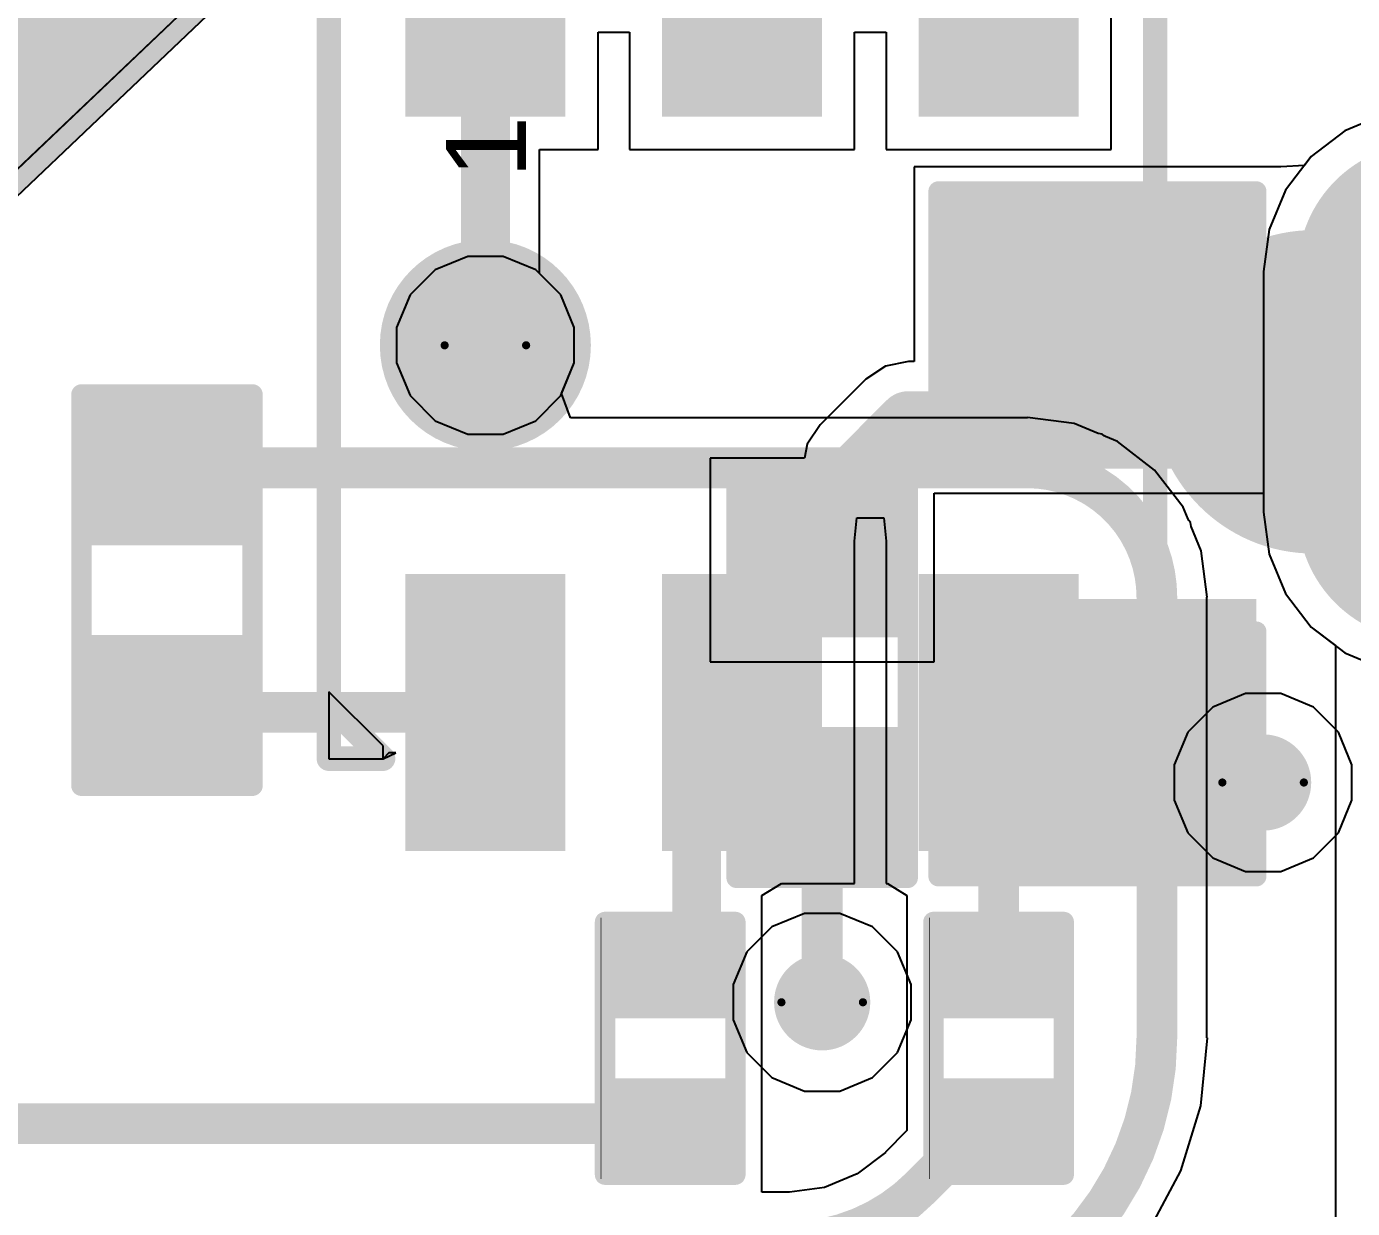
# Model space of a CAD drawing. Header units: inches. Extents: x -30 to 282, y -86 to 78.
# Drawn here: x -4.66 to 3.61, y -11.5 to -4.14 of the extents above; entities that cross this region are included whole.
import ezdxf

# ---------------------------------------------------------------- set-up
doc = ezdxf.new("R2010")
doc.units = ezdxf.units.IN
for name, color, linetype in [('Board Outline', 216, 'Continuous'), ('Bottom Layer', 5, 'Continuous'), ('Bottom Overlay', 54, 'Continuous'), ('Bottom Paste', 16, 'Continuous'), ('Bottom Solder', 6, 'Continuous'), ('Drill Drawing', 1, 'Continuous'), ('GND 01', 76, 'Continuous'), ('GND 02', 16, 'Continuous'), ('Multi-Layer', 9, 'Continuous'), ('Pad Holes', 156, 'Continuous'), ('PWR', 156, 'Continuous'), ('SIG 01', 90, 'Continuous'), ('Top Layer', 1, 'Continuous'), ('Top Overlay', 2, 'Continuous'), ('Top Paste', 8, 'Continuous'), ('Top Solder', 216, 'Continuous'), ('Via Holes', 16, 'Continuous')]:
    doc.layers.add(name, color=color, linetype=linetype)
doc.styles.add('Arial', font='', dxfattribs={"height": 0.2})
doc.styles.get('Arial').set_extended_font_data('Arial')

# ---------------------------------------------------------------- blocks, each defined once
blk = doc.blocks.new('MHP5050RGBDT_16')
at = {"layer": 'Top Layer'}
for points in [[(-3.1, 2.048), (-1.475, 2.048), (-1.475, 1.1519), (-3.1, 1.1519)], [(1.475, 2.048), (3.1, 2.048), (3.1, 1.1519), (1.475, 1.1519)], [(-3.1, 0.448), (-1.475, 0.448), (-1.475, -0.448), (-3.1, -0.448)], [(1.475, 0.448), (3.1, 0.448), (3.1, -0.448), (1.475, -0.448)], [(-3.1, -1.1519), (-1.475, -1.1519), (-1.475, -2.048), (-3.1, -2.048)], [(1.475, -1.1519), (3.1, -1.1519), (3.1, -2.048), (1.475, -2.048)]]:
    blk.add_hatch(color=1, dxfattribs=at).paths.add_polyline_path(points)
at = {"layer": 'Top Paste'}
for points in [[(-3.1, 2.048), (-1.475, 2.048), (-1.475, 1.1519), (-3.1, 1.1519)], [(1.475, 2.048), (3.1, 2.048), (3.1, 1.1519), (1.475, 1.1519)], [(-3.1, 0.448), (-1.475, 0.448), (-1.475, -0.448), (-3.1, -0.448)], [(1.475, 0.448), (3.1, 0.448), (3.1, -0.448), (1.475, -0.448)], [(-3.1, -1.1519), (-1.475, -1.1519), (-1.475, -2.048), (-3.1, -2.048)], [(1.475, -1.1519), (3.1, -1.1519), (3.1, -2.048), (1.475, -2.048)]]:
    blk.add_hatch(color=8, dxfattribs=at).paths.add_polyline_path(points)
at = {"layer": 'Top Solder'}
for points in [[(-3.1508, 2.0988), (-1.4242, 2.0988), (-1.4242, 1.1011), (-3.1508, 1.1011)], [(1.4242, 2.0988), (3.1508, 2.0988), (3.1508, 1.1011), (1.4242, 1.1011)], [(-3.1508, 0.4988), (-1.4242, 0.4988), (-1.4242, -0.4988), (-3.1508, -0.4988)], [(1.4242, 0.4988), (3.1508, 0.4988), (3.1508, -0.4988), (1.4242, -0.4988)], [(-3.1508, -1.1011), (-1.4242, -1.1011), (-1.4242, -2.0988), (-3.1508, -2.0988)], [(1.4242, -1.1011), (3.1508, -1.1011), (3.1508, -2.0988), (1.4242, -2.0988)]]:
    blk.add_hatch(color=216, dxfattribs=at).paths.add_polyline_path(points)
at = {"layer": 'Top Overlay'}
for p, q in [((-2.286, 2.5762), (-2.5762, 2.5762)), ((-2.5762, 2.5762), (-2.5762, 2.2385)), ((-2.4967, 2.2385), (-2.159, 2.5762)), ((-2.286, 2.5762), (-2.286, 2.5762)), ((-2.159, 2.5762), (-2.286, 2.5762)), ((-2.5762, 2.2385), (-2.4967, 2.2385)), ((-2.54, 2.2023), (-2.5762, 2.2385)), ((-2.5762, 2.2385), (-2.54, 2.159)), ((-2.54, 2.159), (-2.54, 2.2023)), ((-2.54, 2.159), (-2.54, 2.159))]:
    blk.add_line(p, q, dxfattribs=at)
for points, const_width in [([(-2.5762, 2.5762), (2.5762, 2.5762)], 0.1524), ([(-2.5762, 2.5762), (-2.5762, 2.2385)], 0.1524), ([(-2.2377, 2.5756), (-2.5756, 2.2377)], 0.152), ([(-2.2377, 2.5756), (-2.2022, 2.5756)], 0.152), ([(2.5762, 2.5762), (2.5762, 2.2385)], 0.1524), ([(3.429, 1.7526), (3.302, 1.6256)], 0.25), ([(3.429, 1.7526), (3.429, 1.4986)], 0.25), ([(3.302, 1.6256), (3.429, 1.4986)], 0.25), ([(-2.5762, -2.2385), (-2.5762, -2.5762)], 0.1524), ([(2.5762, -2.2385), (2.5762, -2.5762)], 0.1524), ([(-2.5762, -2.5762), (2.5762, -2.5762)], 0.1524)]:
    blk.add_lwpolyline(points, dxfattribs=dict(at, const_width=const_width))
for points, const_width in [([(-2.6143, 2.5762, 1), (-2.5381, 2.5762, 1)], 0.0762), ([(-2.6143, 2.5762, 1), (-2.5381, 2.5762, 1)], 0.0762), ([(-2.2757, 2.5756, 1), (-2.1997, 2.5756, 1)], 0.076), ([(-2.2757, 2.5756, 1), (-2.1997, 2.5756, 1)], 0.076), ([(-2.2402, 2.5756, 1), (-2.1642, 2.5756, 1)], 0.076), ([(2.5381, 2.5762, 1), (2.6143, 2.5762, 1)], 0.0762), ([(2.5381, 2.5762, 1), (2.6143, 2.5762, 1)], 0.0762), ([(-2.6143, 2.2385, 1), (-2.5381, 2.2385, 1)], 0.0762), ([(-2.6136, 2.2377, 1), (-2.5376, 2.2377, 1)], 0.076), ([(2.5381, 2.2385, 1), (2.6143, 2.2385, 1)], 0.0762), ([(3.3665, 1.7526, 1), (3.4915, 1.7526, 1)], 0.125), ([(3.3665, 1.7526, 1), (3.4915, 1.7526, 1)], 0.125), ([(3.2395, 1.6256, 1), (3.3645, 1.6256, 1)], 0.125), ([(3.2395, 1.6256, 1), (3.3645, 1.6256, 1)], 0.125), ([(3.3665, 1.4986, 1), (3.4915, 1.4986, 1)], 0.125), ([(3.3665, 1.4986, 1), (3.4915, 1.4986, 1)], 0.125), ([(-2.6143, -2.2385, 1), (-2.5381, -2.2385, 1)], 0.0762), ([(2.5381, -2.2385, 1), (2.6143, -2.2385, 1)], 0.0762), ([(-2.6143, -2.5762, 1), (-2.5381, -2.5762, 1)], 0.0762), ([(-2.6143, -2.5762, 1), (-2.5381, -2.5762, 1)], 0.0762), ([(2.5381, -2.5762, 1), (2.6143, -2.5762, 1)], 0.0762), ([(2.5381, -2.5762, 1), (2.6143, -2.5762, 1)], 0.0762)]:
    blk.add_lwpolyline(points, format="xyb", close=True, dxfattribs=dict(at, const_width=const_width))
at = {"layer": 'Top Overlay', "style": 'Arial'}
blk.add_text('1', height=0.5, dxfattribs=at).set_placement((1.0414, 1.3462))
blk = doc.blocks.new('R___0603_B_22')
at = {"layer": 'Bottom Layer'}
for points in [[(-1.143, -0.4445), (-1.143, 0.4445), (-0.381, 0.4445), (-0.381, -0.4445)], [(0.381, -0.4445), (0.381, 0.4445), (1.143, 0.4445), (1.143, -0.4445)]]:
    blk.add_hatch(color=5, dxfattribs=at).paths.add_polyline_path(points)
at = {"layer": 'Bottom Paste'}
for points in [[(-1.143, -0.4445), (-1.143, 0.4445), (-0.381, 0.4445), (-0.381, -0.4445)], [(0.381, -0.4445), (0.381, 0.4445), (1.143, 0.4445), (1.143, -0.4445)]]:
    blk.add_hatch(color=16, dxfattribs=at).paths.add_polyline_path(points)
at = {"layer": 'Bottom Solder'}
for points in [[(-1.2446, -0.5461), (-1.2446, 0.5461), (-0.2794, 0.5461), (-0.2794, -0.5461)], [(0.2794, -0.5461), (0.2794, 0.5461), (1.2446, 0.5461), (1.2446, -0.5461)]]:
    blk.add_hatch(color=6, dxfattribs=at).paths.add_polyline_path(points)
at = {"layer": 'Bottom Overlay', "const_width": 0.127}
for points in [[(-1.2192, -0.5334), (-1.2192, 0.5334)], [(1.2192, 0.5334), (-1.2192, 0.5334)], [(1.2192, -0.5334), (1.2192, 0.5334)], [(1.2192, -0.5334), (-1.2192, -0.5334)]]:
    blk.add_lwpolyline(points, dxfattribs=at)
at = {"layer": 'Bottom Overlay', "const_width": 0.0635}
for points in [[(-1.25095, 0.5334, 1), (-1.18745, 0.5334, 1)], [(-1.25095, 0.5334, 1), (-1.18745, 0.5334, 1)], [(1.18745, 0.5334, 1), (1.25095, 0.5334, 1)], [(1.18745, 0.5334, 1), (1.25095, 0.5334, 1)], [(-1.25095, -0.5334, 1), (-1.18745, -0.5334, 1)], [(-1.25095, -0.5334, 1), (-1.18745, -0.5334, 1)], [(1.18745, -0.5334, 1), (1.25095, -0.5334, 1)], [(1.18745, -0.5334, 1), (1.25095, -0.5334, 1)]]:
    blk.add_lwpolyline(points, format="xyb", close=True, dxfattribs=at)
blk = doc.blocks.new('C___1206_B_26')
at = {"layer": 'Bottom Layer'}
for points in [[(-2.032, 0.889), (-0.508, 0.889), (-0.508, -0.889), (-2.032, -0.889)], [(0.508, 0.889), (2.032, 0.889), (2.032, -0.889), (0.508, -0.889)]]:
    blk.add_hatch(color=5, dxfattribs=at).paths.add_polyline_path(points)
at = {"layer": 'Bottom Paste'}
for points in [[(-2.032, 0.889), (-0.508, 0.889), (-0.508, -0.889), (-2.032, -0.889)], [(0.508, 0.889), (2.032, 0.889), (2.032, -0.889), (0.508, -0.889)]]:
    blk.add_hatch(color=16, dxfattribs=at).paths.add_polyline_path(points)
at = {"layer": 'Bottom Solder'}
for points in [[(-2.1336, 0.9906), (-0.4064, 0.9906), (-0.4064, -0.9906), (-2.1336, -0.9906)], [(0.4064, 0.9906), (2.1336, 0.9906), (2.1336, -0.9906), (0.4064, -0.9906)]]:
    blk.add_hatch(color=6, dxfattribs=at).paths.add_polyline_path(points)
at = {"layer": 'Bottom Overlay', "const_width": 0.127}
for points in [[(-2.1336, -0.9906), (-2.1336, 0.9906)], [(-2.1336, 0.9906), (-0.6096, 0.9906)], [(2.1336, 0.9906), (0.6096, 0.9906)], [(2.1336, -0.9906), (2.1336, 0.9906)], [(-0.6096, -0.9906), (-2.1336, -0.9906)], [(0.6096, -0.9906), (2.1336, -0.9906)]]:
    blk.add_lwpolyline(points, dxfattribs=at)
at = {"layer": 'Bottom Overlay', "const_width": 0.0635}
for points in [[(-2.1654, 0.9906, 1), (-2.1019, 0.9906, 1)], [(-2.1654, 0.9906, 1), (-2.1019, 0.9906, 1)], [(-0.6413, 0.9906, 1), (-0.5778, 0.9906, 1)], [(0.5778, 0.9906, 1), (0.6413, 0.9906, 1)], [(2.1019, 0.9906, 1), (2.1654, 0.9906, 1)], [(2.1019, 0.9906, 1), (2.1654, 0.9906, 1)], [(-2.1654, -0.9906, 1), (-2.1019, -0.9906, 1)], [(-2.1654, -0.9906, 1), (-2.1019, -0.9906, 1)], [(-0.6413, -0.9906, 1), (-0.5778, -0.9906, 1)], [(0.5778, -0.9906, 1), (0.6413, -0.9906, 1)], [(2.1019, -0.9906, 1), (2.1654, -0.9906, 1)], [(2.1019, -0.9906, 1), (2.1654, -0.9906, 1)]]:
    blk.add_lwpolyline(points, format="xyb", close=True, dxfattribs=at)
blk = doc.blocks.new('R___0402_93')
at = {"layer": 'Top Layer'}
for points in [[(-0.6985, -0.3175), (-0.6985, 0.3175), (-0.2413, 0.3175), (-0.2413, -0.3175)], [(0.2413, -0.3175), (0.2413, 0.3175), (0.6985, 0.3175), (0.6985, -0.3175)]]:
    blk.add_hatch(color=1, dxfattribs=at).paths.add_polyline_path(points)
at = {"layer": 'Top Paste'}
for points in [[(-0.6985, -0.3175), (-0.6985, 0.3175), (-0.2413, 0.3175), (-0.2413, -0.3175)], [(0.2413, -0.3175), (0.2413, 0.3175), (0.6985, 0.3175), (0.6985, -0.3175)]]:
    blk.add_hatch(color=8, dxfattribs=at).paths.add_polyline_path(points)
at = {"layer": 'Top Solder'}
for points in [[(-0.7535, -0.3725), (-0.7535, 0.3725), (-0.1863, 0.3725), (-0.1863, -0.3725)], [(0.1863, -0.3725), (0.1863, 0.3725), (0.7535, 0.3725), (0.7535, -0.3725)]]:
    blk.add_hatch(color=216, dxfattribs=at).paths.add_polyline_path(points)
at = {"layer": 'Top Overlay'}
for points, const_width in [([(0.7874, 0.4064), (-0.7874, 0.4064)], 0.127), ([(-0.7874, -0.4064), (-0.7874, 0.4064)], 0.127), ([(0.7874, -0.4064), (0.7874, 0.4064)], 0.127), ([(0.7874, -0.4064), (-0.7874, -0.4064)], 0.127), ([(0.8128, -0.4318), (-0.8128, -0.4318)], 0.00323)]:
    blk.add_lwpolyline(points, dxfattribs=dict(at, const_width=const_width))
for points, const_width in [([(-0.8191, 0.4064, 1), (-0.7556, 0.4064, 1)], 0.0635), ([(-0.8191, 0.4064, 1), (-0.7556, 0.4064, 1)], 0.0635), ([(0.7556, 0.4064, 1), (0.8191, 0.4064, 1)], 0.0635), ([(0.7556, 0.4064, 1), (0.8191, 0.4064, 1)], 0.0635), ([(-0.8191, -0.4064, 1), (-0.7556, -0.4064, 1)], 0.0635), ([(-0.8191, -0.4064, 1), (-0.7556, -0.4064, 1)], 0.0635), ([(0.7556, -0.4064, 1), (0.8191, -0.4064, 1)], 0.0635), ([(0.7556, -0.4064, 1), (0.8191, -0.4064, 1)], 0.0635), ([(-0.8136, -0.4318, 1), (-0.812, -0.4318, 1)], 0.00161), ([(0.812, -0.4318, 1), (0.8136, -0.4318, 1)], 0.00161)]:
    blk.add_lwpolyline(points, format="xyb", close=True, dxfattribs=dict(at, const_width=const_width))
blk = doc.blocks.new('R___0402_94')
at = {"layer": 'Top Layer'}
for points in [[(-0.6985, -0.3175), (-0.6985, 0.3175), (-0.2413, 0.3175), (-0.2413, -0.3175)], [(0.2413, -0.3175), (0.2413, 0.3175), (0.6985, 0.3175), (0.6985, -0.3175)]]:
    blk.add_hatch(color=1, dxfattribs=at).paths.add_polyline_path(points)
at = {"layer": 'Top Paste'}
for points in [[(-0.6985, -0.3175), (-0.6985, 0.3175), (-0.2413, 0.3175), (-0.2413, -0.3175)], [(0.2413, -0.3175), (0.2413, 0.3175), (0.6985, 0.3175), (0.6985, -0.3175)]]:
    blk.add_hatch(color=8, dxfattribs=at).paths.add_polyline_path(points)
at = {"layer": 'Top Solder'}
for points in [[(-0.7535, -0.3725), (-0.7535, 0.3725), (-0.1863, 0.3725), (-0.1863, -0.3725)], [(0.1863, -0.3725), (0.1863, 0.3725), (0.7535, 0.3725), (0.7535, -0.3725)]]:
    blk.add_hatch(color=216, dxfattribs=at).paths.add_polyline_path(points)
at = {"layer": 'Top Overlay'}
for points, const_width in [([(0.7874, 0.4064), (-0.7874, 0.4064)], 0.127), ([(-0.7874, -0.4064), (-0.7874, 0.4064)], 0.127), ([(0.7874, -0.4064), (0.7874, 0.4064)], 0.127), ([(0.7874, -0.4064), (-0.7874, -0.4064)], 0.127), ([(0.8128, -0.4318), (-0.8128, -0.4318)], 0.00323)]:
    blk.add_lwpolyline(points, dxfattribs=dict(at, const_width=const_width))
for points, const_width in [([(-0.8191, 0.4064, 1), (-0.7556, 0.4064, 1)], 0.0635), ([(-0.8191, 0.4064, 1), (-0.7556, 0.4064, 1)], 0.0635), ([(0.7556, 0.4064, 1), (0.8191, 0.4064, 1)], 0.0635), ([(0.7556, 0.4064, 1), (0.8191, 0.4064, 1)], 0.0635), ([(-0.8191, -0.4064, 1), (-0.7556, -0.4064, 1)], 0.0635), ([(-0.8191, -0.4064, 1), (-0.7556, -0.4064, 1)], 0.0635), ([(0.7556, -0.4064, 1), (0.8191, -0.4064, 1)], 0.0635), ([(0.7556, -0.4064, 1), (0.8191, -0.4064, 1)], 0.0635), ([(-0.8136, -0.4318, 1), (-0.812, -0.4318, 1)], 0.00161), ([(0.812, -0.4318, 1), (0.8136, -0.4318, 1)], 0.00161)]:
    blk.add_lwpolyline(points, format="xyb", close=True, dxfattribs=dict(at, const_width=const_width))
blk = doc.blocks.new('R___0603_95')
at = {"layer": 'Top Layer'}
for points in [[(-0.381, 0.4445), (-0.381, -0.4445), (-1.143, -0.4445), (-1.143, 0.4445)], [(1.143, 0.4445), (1.143, -0.4445), (0.381, -0.4445), (0.381, 0.4445)]]:
    blk.add_hatch(color=1, dxfattribs=at).paths.add_polyline_path(points)
at = {"layer": 'Top Paste'}
for points in [[(-0.381, 0.4445), (-0.381, -0.4445), (-1.143, -0.4445), (-1.143, 0.4445)], [(1.143, 0.4445), (1.143, -0.4445), (0.381, -0.4445), (0.381, 0.4445)]]:
    blk.add_hatch(color=8, dxfattribs=at).paths.add_polyline_path(points)
at = {"layer": 'Top Solder'}
for points in [[(-0.2794, 0.5461), (-0.2794, -0.5461), (-1.2446, -0.5461), (-1.2446, 0.5461)], [(1.2446, 0.5461), (1.2446, -0.5461), (0.2794, -0.5461), (0.2794, 0.5461)]]:
    blk.add_hatch(color=216, dxfattribs=at).paths.add_polyline_path(points)
at = {"layer": 'Top Overlay', "const_width": 0.127}
for points in [[(-1.2192, 0.5334), (-1.2192, -0.5334)], [(-1.2192, 0.5334), (1.2192, 0.5334)], [(1.2192, 0.5334), (1.2192, -0.5334)], [(-1.2192, -0.5334), (1.2192, -0.5334)]]:
    blk.add_lwpolyline(points, dxfattribs=at)
at = {"layer": 'Top Overlay', "const_width": 0.0635}
for points in [[(-1.25095, 0.5334, 1), (-1.18745, 0.5334, 1)], [(-1.25095, 0.5334, 1), (-1.18745, 0.5334, 1)], [(1.18745, 0.5334, 1), (1.25095, 0.5334, 1)], [(1.18745, 0.5334, 1), (1.25095, 0.5334, 1)], [(-1.25095, -0.5334, 1), (-1.18745, -0.5334, 1)], [(-1.25095, -0.5334, 1), (-1.18745, -0.5334, 1)], [(1.18745, -0.5334, 1), (1.25095, -0.5334, 1)], [(1.18745, -0.5334, 1), (1.25095, -0.5334, 1)]]:
    blk.add_lwpolyline(points, format="xyb", close=True, dxfattribs=at)
blk = doc.blocks.new('RC01835_108')
at = {"layer": 'Bottom Layer'}
h = blk.add_hatch(color=5, dxfattribs=at)
edge = h.paths.add_edge_path()
edge.add_arc((-8, 3.05), 0.75, 180, 360)
edge.add_line((-7.25, 3.05), (-7.25, 4.55))
edge.add_arc((-8, 4.55), 0.75, 0, 180)
edge.add_line((-8.75, 4.55), (-8.75, 3.05))
at = {"layer": 'Bottom Solder'}
h = blk.add_hatch(color=6, dxfattribs=at)
edge = h.paths.add_edge_path()
edge.add_arc((-8, 3.05), 0.8, 180, 360)
edge.add_line((-7.2, 3.05), (-7.2, 4.55))
edge.add_arc((-8, 4.55), 0.8, 0, 180)
edge.add_line((-8.8, 4.55), (-8.8, 3.05))
at = {"layer": 'GND 01'}
h = blk.add_hatch(color=76, dxfattribs=at)
edge = h.paths.add_edge_path()
edge.add_arc((-8.7, 3.8), 1.008, 90, 270)
edge.add_line((-8.7, 2.792), (-7.3, 2.792))
edge.add_arc((-7.3, 3.8), 1.008, 270, 450)
edge.add_line((-7.3, 4.808), (-8.7, 4.808))
at = {"layer": 'GND 02'}
h = blk.add_hatch(color=16, dxfattribs=at)
edge = h.paths.add_edge_path()
edge.add_arc((-8.7, 3.8), 1.008, 90, 270)
edge.add_line((-8.7, 2.792), (-7.3, 2.792))
edge.add_arc((-7.3, 3.8), 1.008, 270, 450)
edge.add_line((-7.3, 4.808), (-8.7, 4.808))
at = {"layer": 'Multi-Layer'}
h = blk.add_hatch(color=9, dxfattribs=at)
edge = h.paths.add_edge_path()
edge.add_arc((-8, 3.05), 0.75, 180, 360)
edge.add_line((-7.25, 3.05), (-7.25, 4.55))
edge.add_arc((-8, 4.55), 0.75, 0, 180)
edge.add_line((-8.75, 4.55), (-8.75, 3.05))
at = {"layer": 'Pad Holes'}
h = blk.add_hatch(color=7, dxfattribs=at)
edge = h.paths.add_edge_path()
edge.add_arc((-8, 3.1), 0.5, 180, 360)
edge.add_line((-7.5, 3.1), (-7.5, 4.5))
edge.add_arc((-8, 4.5), 0.5, 0, 180)
edge.add_line((-8.5, 4.5), (-8.5, 3.1))
at = {"layer": 'PWR'}
h = blk.add_hatch(color=156, dxfattribs=at)
edge = h.paths.add_edge_path()
edge.add_arc((-8, 3.05), 0.75, 180, 360)
edge.add_line((-7.25, 3.05), (-7.25, 4.55))
edge.add_arc((-8, 4.55), 0.75, 0, 180)
edge.add_line((-8.75, 4.55), (-8.75, 3.05))
at = {"layer": 'SIG 01'}
h = blk.add_hatch(color=90, dxfattribs=at)
edge = h.paths.add_edge_path()
edge.add_arc((-8, 3.05), 0.75, 180, 360)
edge.add_line((-7.25, 3.05), (-7.25, 4.55))
edge.add_arc((-8, 4.55), 0.75, 0, 180)
edge.add_line((-8.75, 4.55), (-8.75, 3.05))
at = {"layer": 'Top Layer'}
h = blk.add_hatch(color=1, dxfattribs=at)
edge = h.paths.add_edge_path()
edge.add_arc((-8, 3.05), 0.75, 180, 360)
edge.add_line((-7.25, 3.05), (-7.25, 4.55))
edge.add_arc((-8, 4.55), 0.75, 0, 180)
edge.add_line((-8.75, 4.55), (-8.75, 3.05))
at = {"layer": 'Top Solder'}
h = blk.add_hatch(color=216, dxfattribs=at)
edge = h.paths.add_edge_path()
edge.add_arc((-8, 3.05), 0.8, 180, 360)
edge.add_line((-7.2, 3.05), (-7.2, 4.55))
edge.add_arc((-8, 4.55), 0.8, 0, 180)
edge.add_line((-8.8, 4.55), (-8.8, 3.05))

msp = doc.modelspace()

# ---------------------------------------------------------------- hatches: boundary and pattern name
at = {"layer": 'Bottom Layer'}
h = msp.add_hatch(color=5, dxfattribs=at)
edge = h.paths.add_edge_path()
edge.add_arc((-1.7993, -6.122), 0.3, 0, 360)
h = msp.add_hatch(color=5, dxfattribs=at)
edge = h.paths.add_edge_path()
edge.add_arc((3.05, -8.8464), 0.3, 0, 360)
h = msp.add_hatch(color=5, dxfattribs=at)
edge = h.paths.add_edge_path()
edge.add_arc((0.3007, -10.2159), 0.3, 0, 360)
at = {"layer": 'GND 01'}
h = msp.add_hatch(color=76, dxfattribs=at)
edge = h.paths.add_edge_path()
edge.add_arc((-1.7993, -6.122), 0.658, 0, 360)
at = {"layer": 'GND 02'}
h = msp.add_hatch(color=16, dxfattribs=at)
edge = h.paths.add_edge_path()
edge.add_arc((-1.7993, -6.122), 0.658, 0, 360)
at = {"layer": 'PWR'}
h = msp.add_hatch(color=156, dxfattribs=at)
edge = h.paths.add_edge_path()
edge.add_arc((-1.7993, -6.122), 0.3, 0, 360)
h = msp.add_hatch(color=156, dxfattribs=at)
edge = h.paths.add_edge_path()
edge.add_arc((3.05, -8.8464), 0.3, 0, 360)
h = msp.add_hatch(color=156, dxfattribs=at)
edge = h.paths.add_edge_path()
edge.add_arc((0.3007, -10.2159), 0.3, 0, 360)
at = {"layer": 'SIG 01'}
h = msp.add_hatch(color=90, dxfattribs=at)
edge = h.paths.add_edge_path()
edge.add_arc((-1.7993, -6.122), 0.3, 0, 360)
h = msp.add_hatch(color=90, dxfattribs=at)
edge = h.paths.add_edge_path()
edge.add_arc((3.05, -8.8464), 0.3, 0, 360)
h = msp.add_hatch(color=90, dxfattribs=at)
edge = h.paths.add_edge_path()
edge.add_arc((0.3007, -10.2159), 0.3, 0, 360)
at = {"layer": 'Top Layer'}
h = msp.add_hatch(color=1, dxfattribs=at)
edge = h.paths.add_edge_path()
edge.add_arc((-1.7993, -6.122), 0.3, 0, 360)
h = msp.add_hatch(color=1, dxfattribs=at)
edge = h.paths.add_edge_path()
edge.add_arc((3.05, -8.8464), 0.3, 0, 360)
h = msp.add_hatch(color=1, dxfattribs=at)
edge = h.paths.add_edge_path()
edge.add_arc((0.3007, -10.2159), 0.3, 0, 360)
at = {"layer": 'Via Holes'}
h = msp.add_hatch(color=7, dxfattribs=at)
edge = h.paths.add_edge_path()
edge.add_arc((-1.7993, -6.122), 0.15, 0, 360)
h = msp.add_hatch(color=7, dxfattribs=at)
edge = h.paths.add_edge_path()
edge.add_arc((3.05, -8.8464), 0.15, 0, 360)
h = msp.add_hatch(color=7, dxfattribs=at)
edge = h.paths.add_edge_path()
edge.add_arc((0.3007, -10.2159), 0.15, 0, 360)

# ---------------------------------------------------------------- linework, layer by layer
at = {"layer": 'Board Outline', "const_width": 0.254}
msp.add_lwpolyline([(-17.2929, -16.4464), (0, 0)], dxfattribs=at)
at = {"layer": 'Bottom Layer'}
for p, q in [((-17.0251, -16.7279), (0.1552, -0.3885)), ((3.8039, -4.6838), (3.5597, -4.785)), ((3.5597, -4.785), (3.3499, -4.9459)), ((3.3499, -4.9459), (3.308, -5.0006)), ((3.1599, -5.0109), (0.8739, -5.0109)), ((0.8739, -5.0109), (0.8739, -6.2229)), ((3.308, -5.0006), (3.1599, -5.0109)), ((3.1599, -5.0109), (3.1599, -5.0109)), ((3.1599, -5.0109), (3.1599, -5.0109)), ((-1.9095, -5.568), (-2.1132, -5.6523)), ((-1.6892, -5.568), (-1.9095, -5.568)), ((-1.4855, -5.6523), (-1.6892, -5.568)), ((-2.1132, -5.6523), (-2.269, -5.8082)), ((-1.3297, -5.8082), (-1.4855, -5.6523)), ((-2.269, -5.8082), (-2.3533, -6.0118)), ((-1.2453, -6.0118), (-1.3297, -5.8082)), ((-2.3533, -6.0118), (-2.3533, -6.2322)), ((-1.2453, -6.2322), (-1.2453, -6.0118)), ((-2.3533, -6.2322), (-2.269, -6.4358)), ((-1.3297, -6.4358), (-1.2453, -6.2322)), ((0.6949, -6.2515), (0.5731, -6.3329)), ((0.8386, -6.2229), (0.6949, -6.2515)), ((0.8739, -6.2229), (0.8386, -6.2229)), ((0.5731, -6.3329), (0.2891, -6.6169)), ((-2.269, -6.4358), (-2.1132, -6.5917)), ((-1.4855, -6.5917), (-1.3297, -6.4358)), ((-2.1132, -6.5917), (-1.9095, -6.676)), ((-1.6892, -6.676), (-1.4855, -6.5917)), ((-1.9095, -6.676), (-1.6892, -6.676)), ((0.2891, -6.6169), (0.2077, -6.7387)), ((0.2077, -6.7387), (0.1906, -6.8245)), ((0.1906, -6.8245), (-0.3978, -6.8245)), ((-0.3978, -6.8245), (-0.3978, -8.0945)), ((0.9992, -8.0945), (0.9992, -7.0429)), ((0.9992, -7.0429), (3.0533, -7.0429)), ((3.0533, -7.0429), (3.0533, -7.162)), ((3.0533, -7.162), (3.0879, -7.4241)), ((3.0879, -7.4241), (3.189, -7.6683)), ((3.189, -7.6683), (3.3499, -7.8781)), ((3.3499, -7.8781), (3.5006, -7.9936)), ((3.5006, -7.9936), (3.5006, -13.2654)), ((-0.3978, -8.0945), (0.9992, -8.0945))]:
    msp.add_line(p, q, dxfattribs=at)
for points, const_width in [([(1.4454, -6.5984), (2.0169, -6.0269)], 0.381), ([(2.0169, -6.0269), (2.4019, -6.412)], 0.381), ([(2.4019, -6.412), (3.8761, -6.412)], 0.381), ([(0.5547, -6.8824), (0.8386, -6.5984)], 0.381), ([(0.8386, -6.5984), (1.4454, -6.5984)], 0.381), ([(0.5547, -7.269), (0.5547, -6.8824)], 0.381), ([(0.3642, -7.4595), (0.5547, -7.269)], 0.381), ([(0.3007, -7.4595), (0.3642, -7.4595)], 0.381), ([(0.3007, -10.2159), (0.3007, -8.9835)], 0.254)]:
    msp.add_lwpolyline(points, dxfattribs=dict(at, const_width=const_width))
for points, const_width in [([(1.9216, -6.0269, 1), (2.1121, -6.0269, 1)], 0.1905), ([(1.9216, -6.0269, 1), (2.1121, -6.0269, 1)], 0.1905), ([(2.3067, -6.412, 1), (2.4972, -6.412, 1)], 0.1905), ([(2.3067, -6.412, 1), (2.4972, -6.412, 1)], 0.1905), ([(0.7434, -6.5984, 1), (0.9339, -6.5984, 1)], 0.1905), ([(0.7434, -6.5984, 1), (0.9339, -6.5984, 1)], 0.1905), ([(1.3501, -6.5984, 1), (1.5406, -6.5984, 1)], 0.1905), ([(1.3501, -6.5984, 1), (1.5406, -6.5984, 1)], 0.1905), ([(0.4594, -6.8824, 1), (0.6499, -6.8824, 1)], 0.1905), ([(0.4594, -6.8824, 1), (0.6499, -6.8824, 1)], 0.1905), ([(0.4594, -7.269, 1), (0.6499, -7.269, 1)], 0.1905), ([(0.4594, -7.269, 1), (0.6499, -7.269, 1)], 0.1905), ([(0.2054, -7.4595, 1), (0.3959, -7.4595, 1)], 0.1905), ([(0.2689, -7.4595, 1), (0.4594, -7.4595, 1)], 0.1905), ([(0.2689, -7.4595, 1), (0.4594, -7.4595, 1)], 0.1905), ([(0.2372, -8.9835, 1), (0.3642, -8.9835, 1)], 0.127), ([(0.2372, -10.2159, 1), (0.3642, -10.2159, 1)], 0.127)]:
    msp.add_lwpolyline(points, format="xyb", close=True, dxfattribs=dict(at, const_width=const_width))
at = {"layer": 'Drill Drawing'}
for points, const_width in [([(-1.5453, -6.122, 1), (-2.0533, -6.122, 1)], 0.0508), ([(-2.066, -6.122, 1), (-2.0406, -6.122, 1)], 0.0254), ([(-1.558, -6.122, 1), (-1.5326, -6.122, 1)], 0.0254), ([(3.304, -8.8464, 1), (2.796, -8.8464, 1)], 0.0508), ([(2.7833, -8.8464, 1), (2.8087, -8.8464, 1)], 0.0254), ([(3.2913, -8.8464, 1), (3.3167, -8.8464, 1)], 0.0254), ([(0.5547, -10.2159, 1), (0.0467, -10.2159, 1)], 0.0508), ([(0.034, -10.2159, 1), (0.0594, -10.2159, 1)], 0.0254), ([(0.542, -10.2159, 1), (0.5674, -10.2159, 1)], 0.0254)]:
    msp.add_lwpolyline(points, format="xyb", close=True, dxfattribs=dict(at, const_width=const_width))
at = {"layer": 'GND 01'}
msp.add_line((-16.9411, -16.8163), (0.204, -0.5105), dxfattribs=at)
at = {"layer": 'GND 01', "const_width": 1.016}
msp.add_lwpolyline([(-17.2929, -16.4465), (0, 0)], dxfattribs=at)
at = {"layer": 'GND 02'}
msp.add_line((-16.9411, -16.8163), (0.204, -0.5105), dxfattribs=at)
at = {"layer": 'GND 02', "const_width": 1.016}
msp.add_lwpolyline([(-17.2929, -16.4465), (0, 0)], dxfattribs=at)
at = {"layer": 'PWR'}
for p, q in [((-17.0251, -16.7279), (0.1552, -0.3885)), ((3.8039, -4.6838), (3.5597, -4.785)), ((3.5597, -4.785), (3.3499, -4.9459)), ((3.3499, -4.9459), (3.189, -5.1557)), ((3.189, -5.1557), (3.0879, -5.3999)), ((3.0879, -5.3999), (3.0533, -5.662)), ((3.0533, -5.662), (3.0533, -7.162)), ((3.0533, -7.162), (3.0879, -7.4241)), ((3.0879, -7.4241), (3.189, -7.6683)), ((3.189, -7.6683), (3.3499, -7.8781)), ((3.3499, -7.8781), (3.5597, -8.039)), ((3.5597, -8.039), (3.8039, -8.1401)), ((2.9398, -8.2924), (2.7361, -8.3767)), ((3.1602, -8.2924), (2.9398, -8.2924)), ((3.3638, -8.3767), (3.1602, -8.2924)), ((2.7361, -8.3767), (2.5803, -8.5326)), ((3.5196, -8.5326), (3.3638, -8.3767)), ((2.5803, -8.5326), (2.496, -8.7362)), ((3.604, -8.7362), (3.5196, -8.5326)), ((2.496, -8.7362), (2.496, -8.9566)), ((3.604, -8.9566), (3.604, -8.7362)), ((2.496, -8.9566), (2.5803, -9.1602)), ((3.5196, -9.1602), (3.604, -8.9566)), ((2.5803, -9.1602), (2.7361, -9.316)), ((3.3638, -9.316), (3.5196, -9.1602)), ((2.7361, -9.316), (2.9398, -9.4004)), ((3.1602, -9.4004), (3.3638, -9.316)), ((2.9398, -9.4004), (3.1602, -9.4004)), ((0.1905, -9.6619), (-0.0132, -9.7462)), ((0.4109, -9.6619), (0.1905, -9.6619)), ((0.6145, -9.7462), (0.4109, -9.6619)), ((-0.0132, -9.7462), (-0.169, -9.9021)), ((0.7703, -9.9021), (0.6145, -9.7462)), ((-0.169, -9.9021), (-0.2533, -10.1057)), ((0.8547, -10.1057), (0.7703, -9.9021)), ((-0.2533, -10.1057), (-0.2533, -10.3261)), ((0.8547, -10.3261), (0.8547, -10.1057)), ((-0.2533, -10.3261), (-0.169, -10.5297)), ((0.7703, -10.5297), (0.8547, -10.3261)), ((-0.169, -10.5297), (-0.0132, -10.6856)), ((0.6145, -10.6856), (0.7703, -10.5297)), ((-0.0132, -10.6856), (0.1905, -10.7699)), ((0.4109, -10.7699), (0.6145, -10.6856)), ((0.1905, -10.7699), (0.4109, -10.7699))]:
    msp.add_line(p, q, dxfattribs=at)
at = {"layer": 'SIG 01'}
for p, q in [((-11.3589, -11.3391), (0.1552, -0.3885)), ((3.8039, -4.6838), (3.5597, -4.785)), ((3.5597, -4.785), (3.3499, -4.9459)), ((3.3499, -4.9459), (3.189, -5.1557)), ((3.189, -5.1557), (3.0879, -5.3999)), ((3.0879, -5.3999), (3.0533, -5.662)), ((-1.9095, -5.568), (-2.1132, -5.6523)), ((-1.6892, -5.568), (-1.9095, -5.568)), ((-1.4855, -5.6523), (-1.6892, -5.568)), ((-2.1132, -5.6523), (-2.269, -5.8082)), ((-1.3297, -5.8082), (-1.4855, -5.6523)), ((3.0533, -5.662), (3.0533, -7.162)), ((-2.269, -5.8082), (-2.3533, -6.0118)), ((-1.2453, -6.0118), (-1.3297, -5.8082)), ((-2.3533, -6.0118), (-2.3533, -6.2322)), ((-1.2453, -6.2322), (-1.2453, -6.0118)), ((-2.3533, -6.2322), (-2.269, -6.4358)), ((-1.3297, -6.4358), (-1.2453, -6.2322)), ((-2.269, -6.4358), (-2.1132, -6.5917)), ((-1.4855, -6.5917), (-1.3297, -6.4358)), ((-2.1132, -6.5917), (-1.9095, -6.676)), ((-1.6892, -6.676), (-1.4855, -6.5917)), ((-1.9095, -6.676), (-1.6892, -6.676)), ((3.0533, -7.162), (3.0879, -7.4241)), ((3.0879, -7.4241), (3.189, -7.6683)), ((3.189, -7.6683), (3.3499, -7.8781)), ((3.3499, -7.8781), (3.5597, -8.039)), ((3.5597, -8.039), (3.8039, -8.1401))]:
    msp.add_line(p, q, dxfattribs=at)
at = {"layer": 'Top Layer'}
for p, q in [((2.103, -4.901), (2.103, -2.768)), ((-1.0969, -4.901), (-1.0969, -4.1711)), ((-1.0969, -4.1711), (-0.901, -4.1711)), ((-0.901, -4.1711), (-0.901, -4.901)), ((0.503, -4.901), (0.503, -4.1711)), ((0.503, -4.1711), (0.6989, -4.1711)), ((0.6989, -4.1711), (0.6989, -4.901)), ((3.8039, -4.6838), (3.5597, -4.785)), ((3.5597, -4.785), (3.3499, -4.9459)), ((-1.4625, -5.6754), (-1.4625, -4.901)), ((-1.4625, -4.901), (-1.0969, -4.901)), ((-0.901, -4.901), (0.503, -4.901)), ((0.6989, -4.901), (2.103, -4.901)), ((3.3499, -4.9459), (3.189, -5.1557)), ((3.189, -5.1557), (3.0879, -5.3999)), ((3.0879, -5.3999), (3.0533, -5.662)), ((-1.3297, -5.8082), (-1.4625, -5.6754)), ((3.0533, -5.662), (3.0533, -7.162)), ((-1.2453, -6.0118), (-1.3297, -5.8082)), ((-1.2453, -6.2322), (-1.2453, -6.0118)), ((-1.3241, -6.4224), (-1.2453, -6.2322)), ((-1.2695, -6.5748), (-1.3241, -6.4224)), ((1.5808, -6.5748), (-1.2695, -6.5748)), ((1.871, -6.6093), (1.5808, -6.5711)), ((1.5808, -6.5711), (1.5808, -6.5748)), ((2.0213, -6.6716), (1.871, -6.6093)), ((2.0461, -6.6765), (2.0213, -6.6716)), ((2.0594, -6.6854), (2.0461, -6.6765)), ((2.0671, -6.6906), (2.0594, -6.6854)), ((2.1414, -6.7213), (2.0671, -6.6906)), ((2.3736, -6.8995), (2.1414, -6.7213)), ((2.5518, -7.1317), (2.3736, -6.8995)), ((2.5826, -7.2061), (2.5518, -7.1317)), ((3.0533, -7.162), (3.0879, -7.4241)), ((0.503, -7.343), (0.5167, -7.1963)), ((0.5167, -7.1963), (0.6853, -7.1963)), ((0.6853, -7.1963), (0.6989, -7.343)), ((2.5877, -7.2137), (2.5826, -7.2061)), ((2.5966, -7.227), (2.5877, -7.2137)), ((2.6015, -7.2518), (2.5966, -7.227)), ((2.6638, -7.4021), (2.6015, -7.2518)), ((0.503, -9.476), (0.503, -7.343)), ((0.503, -7.343), (0.503, -7.343)), ((0.6989, -7.343), (0.6989, -7.343)), ((0.6989, -7.343), (0.6989, -9.476)), ((2.702, -7.6923), (2.6638, -7.4021)), ((3.0879, -7.4241), (3.189, -7.6683)), ((3.189, -7.6683), (3.3499, -7.8781)), ((2.6984, -10.4369), (2.6984, -7.6923)), ((2.6984, -7.6923), (2.702, -7.6923)), ((3.3499, -7.8781), (3.5597, -8.039)), ((3.5597, -8.039), (3.8039, -8.1401)), ((-0.0755, -9.5504), (0.0461, -9.476)), ((0.0461, -9.476), (0.503, -9.476)), ((0.6989, -9.476), (0.7076, -9.476)), ((0.7076, -9.476), (0.8292, -9.5504)), ((-0.0755, -10.5156), (-0.0755, -9.5504)), ((0.8292, -9.5504), (0.8292, -10.4902)), ((0.8292, -10.4902), (0.8291, -10.4902)), ((0.8291, -10.4902), (0.8291, -11.0159)), ((2.6612, -10.8604), (2.7028, -10.438)), ((2.7028, -10.438), (2.6984, -10.4369)), ((-0.0755, -11.3986), (-0.0755, -10.5156)), ((-0.0755, -10.5156), (-0.0755, -10.5156)), ((2.538, -11.2665), (2.6612, -10.8604)), ((0.8291, -11.0159), (0.6954, -11.1497)), ((0.6945, -11.1511), (0.5196, -11.2852)), ((0.6954, -11.1497), (0.6945, -11.1511)), ((0.5196, -11.2852), (0.3145, -11.3702)), ((2.3379, -11.6408), (2.538, -11.2665)), ((0.0943, -11.3986), (-0.0755, -11.3986)), ((0.096, -11.399), (0.0943, -11.3986)), ((0.3145, -11.3702), (0.096, -11.399))]:
    msp.add_line(p, q, dxfattribs=at)
for points, const_width in [([(-1.7991, -6.1218), (-1.7991, -3.8347)], 0.3048), ([(-1.7993, -6.122), (-1.7991, -6.1218)], 0.3048), ([(-3.7846, -6.8855), (1.5808, -6.8855)], 0.254), ([(2.3876, -10.4369), (2.3876, -7.6923)], 0.254), ([(-0.4819, -9.0696), (-0.199, -8.4095)], 0.3048), ([(-3.7846, -8.4095), (-1.7989, -8.4095)], 0.254), ([(1.4007, -10.033), (1.4007, -8.5218)], 0.254), ([(-0.4819, -9.9568), (-0.4819, -9.0696)], 0.3048), ([(-0.647, -10.033), (-0.4819, -9.9568)], 0.3048), ([(2.3876, -10.438), (2.3876, -10.4369)], 0.254), ([(-9.6438, -10.9728), (-0.647, -10.9728)], 0.254), ([(0.9151, -11.3694), (1.3117, -10.9728)], 0.254), ([(1.3117, -10.9728), (1.4006, -10.9728)], 0.254)]:
    msp.add_lwpolyline(points, dxfattribs=dict(at, const_width=const_width))
for points, const_width in [([(-1.8755, -6.122, 1), (-1.7231, -6.122, 1)], 0.1524), ([(-1.8753, -6.1218, 1), (-1.7229, -6.1218, 1)], 0.1524), ([(-1.8753, -6.1218, 1), (-1.7229, -6.1218, 1)], 0.1524), ([(-3.8481, -6.8855, 1), (-3.7211, -6.8855, 1)], 0.127), ([(1.5173, -6.8855, 1), (1.6443, -6.8855, 1)], 0.127), ([(1.5173, -6.8855, 1), (1.6443, -6.8855, 1)], 0.127), ([(1.8637, -6.9637, 1), (1.9907, -6.9637, 1)], 0.127), ([(1.8637, -6.9637, 1), (1.9907, -6.9637, 1)], 0.127), ([(2.246, -7.346, 1), (2.373, -7.346, 1)], 0.127), ([(2.246, -7.346, 1), (2.373, -7.346, 1)], 0.127), ([(2.3241, -7.6923, 1), (2.4511, -7.6923, 1)], 0.127), ([(2.3241, -7.6923, 1), (2.4511, -7.6923, 1)], 0.127), ([(-0.2752, -8.4095, 1), (-0.1228, -8.4095, 1)], 0.1524), ([(-3.8481, -8.4095, 1), (-3.7211, -8.4095, 1)], 0.127), ([(-1.8624, -8.4095, 1), (-1.7354, -8.4095, 1)], 0.127), ([(1.3372, -8.5218, 1), (1.4642, -8.5218, 1)], 0.127), ([(-0.5581, -9.0696, 1), (-0.4057, -9.0696, 1)], 0.1524), ([(-0.5581, -9.0696, 1), (-0.4057, -9.0696, 1)], 0.1524), ([(-0.5581, -9.9568, 1), (-0.4057, -9.9568, 1)], 0.1524), ([(-0.5581, -9.9568, 1), (-0.4057, -9.9568, 1)], 0.1524), ([(-0.7232, -10.033, 1), (-0.5708, -10.033, 1)], 0.1524), ([(1.3372, -10.033, 1), (1.4642, -10.033, 1)], 0.127), ([(2.3241, -10.4369, 1), (2.4511, -10.4369, 1)], 0.127), ([(2.3241, -10.4369, 1), (2.4511, -10.4369, 1)], 0.127), ([(2.3241, -10.438, 1), (2.4511, -10.438, 1)], 0.127), ([(2.3241, -10.438, 1), (2.4511, -10.438, 1)], 0.127), ([(-0.7105, -10.9728, 1), (-0.5835, -10.9728, 1)], 0.127), ([(1.2482, -10.9728, 1), (1.3752, -10.9728, 1)], 0.127), ([(1.2482, -10.9728, 1), (1.3752, -10.9728, 1)], 0.127), ([(1.3371, -10.9728, 1), (1.4641, -10.9728, 1)], 0.127), ([(0.8516, -11.3694, 1), (0.9786, -11.3694, 1)], 0.127), ([(0.8516, -11.3694, 1), (0.9786, -11.3694, 1)], 0.127)]:
    msp.add_lwpolyline(points, format="xyb", close=True, dxfattribs=dict(at, const_width=const_width))
at = {"layer": 'Top Layer', "const_width": 0.254}
for points in [[(1.5808, -6.8855, -0.111388), (1.9272, -6.9637)], [(1.9272, -6.9637, -0.172519), (2.3095, -7.346)], [(2.3095, -7.346, -0.111388), (2.3876, -7.6923)], [(2.3876, -10.438, -0.198667), (1.847, -11.7448)], [(0.9151, -11.3694, -0.198912), (0.0943, -11.7094)]]:
    msp.add_lwpolyline(points, format="xyb", dxfattribs=at)

# ---------------------------------------------------------------- block references
msp.add_blockref('RC01835_108', (12.066, -10.212))
for name, p, rotation in [('MHP5050RGBDT_16', (-0.199, -6.122), 90), ('C___1206_B_26', (2.0169, -7.2969), 270), ('R___0603_95', (-3.7846, -7.6475), 90), ('R___0603_B_22', (0.3007, -8.2215), 270), ('R___0402_94', (-0.647, -10.5029), 270), ('R___0402_93', (1.4006, -10.5029), 270)]:
    msp.add_blockref(name, p, dxfattribs=dict(rotation=rotation))

doc.saveas('drawing.dxf')
